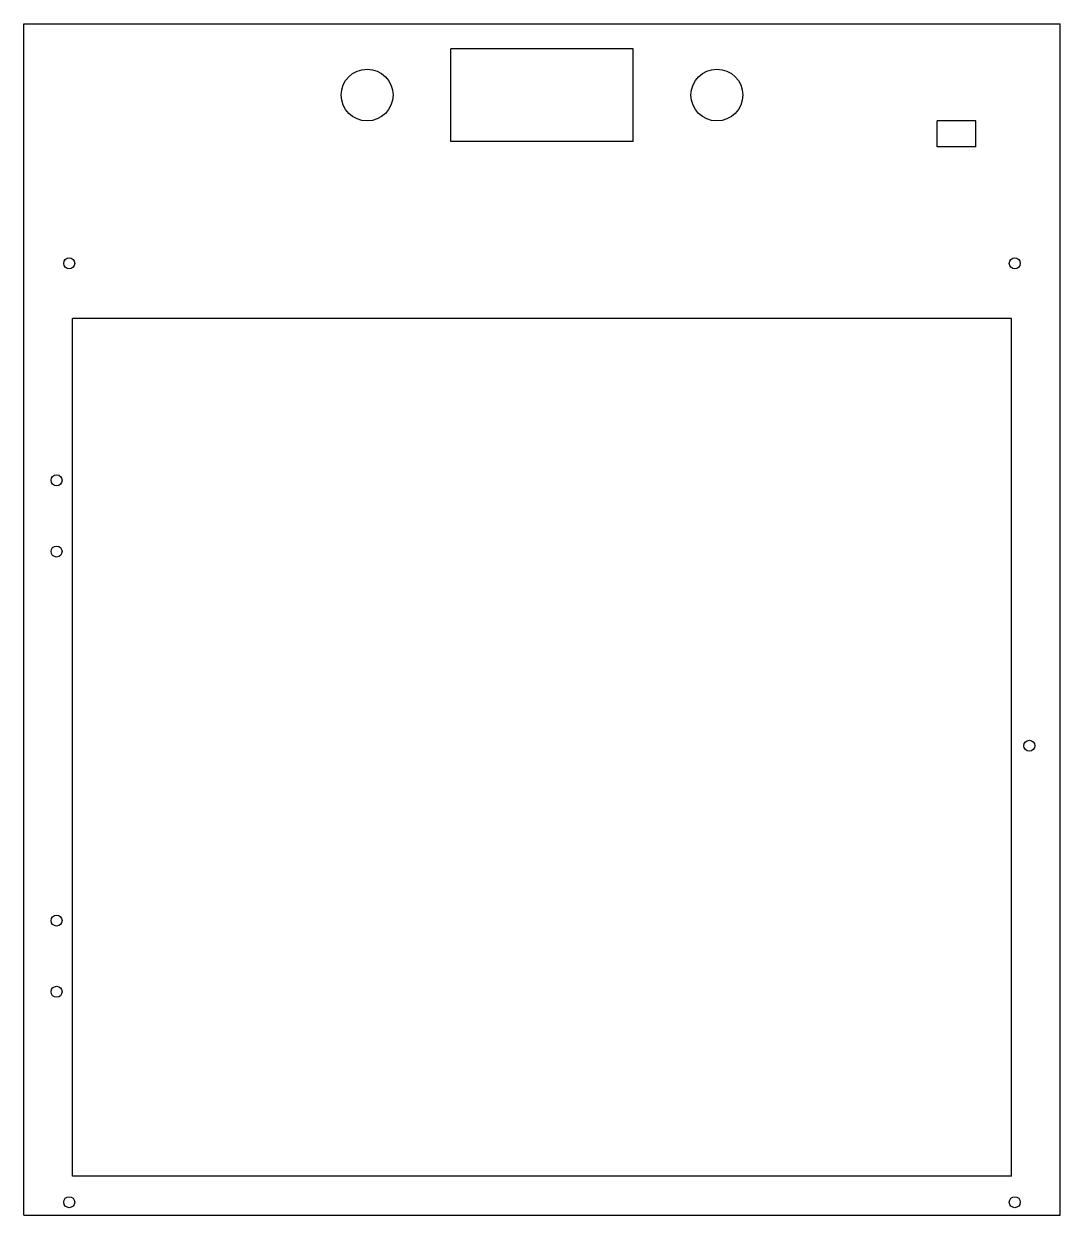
# Model space of a CAD drawing. Header units: millimetres. Extents: x -160 to 160, y 6 to 374.
import ezdxf

# ---------------------------------------------------------------- set-up
doc = ezdxf.new("R2010")
doc.units = ezdxf.units.MM

msp = doc.modelspace()

# ---------------------------------------------------------------- linework, layer by layer
for p, q in [((-160, 6), (-160, 374)), ((-160, 374), (160, 374)), ((160, 6), (160, 374)), ((-28.15, 337.7), (-28.15, 366.3)), ((28.15, 366.3), (-28.15, 366.3)), ((28.15, 337.7), (28.15, 366.3)), ((122, 336), (122, 344)), ((134, 344), (122, 344)), ((134, 336), (134, 344)), ((28.15, 337.7), (-28.15, 337.7)), ((134, 336), (122, 336)), ((-145, 18), (-145, 283)), ((145, 283), (-145, 283)), ((145, 18), (145, 283)), ((145, 18), (-145, 18)), ((-160, 6), (160, 6))]:
    msp.add_line(p, q)
for centre, radius in [((-54, 352), 8), ((54, 352), 8), ((-146, 300), 1.7), ((146, 300), 1.7), ((-149.9, 233), 1.7), ((-149.9, 211), 1.7), ((150.5, 151), 1.7), ((-149.9, 97), 1.7), ((-149.9, 75), 1.7), ((-146, 10), 1.7), ((146, 10), 1.7)]:
    msp.add_circle(centre, radius)

doc.saveas('drawing.dxf')
